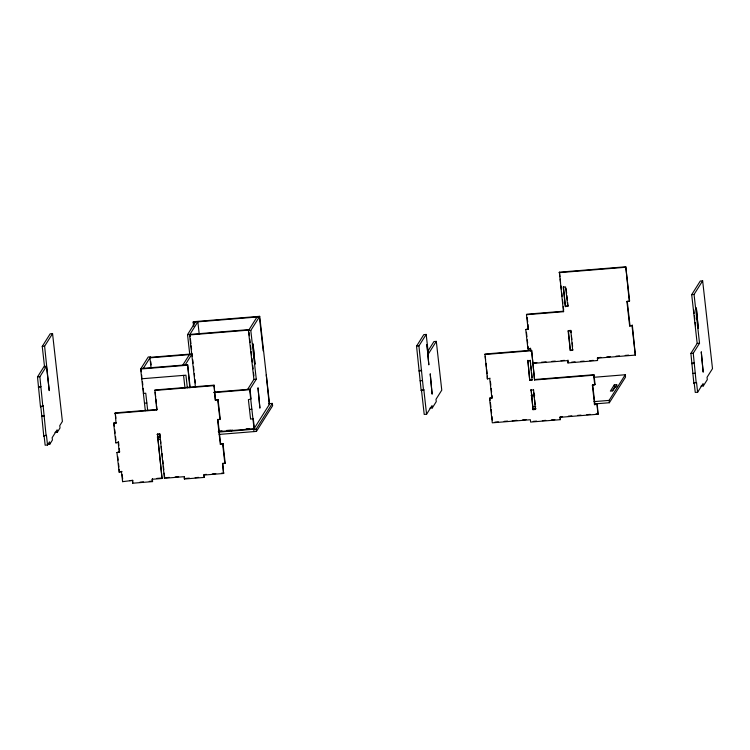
<?xml version="1.0" encoding="UTF-8"?>
<svg xmlns="http://www.w3.org/2000/svg" width="750" height="750" viewBox="0 0 750 750"><rect width="100%" height="100%" fill="white"/><g stroke="black" fill="none" stroke-linecap="round" stroke-linejoin="round"><path stroke-width="1.12" d="M44.578 367.2L42.244 346.406L50.184 333.816L52.556 333.619L62.4 421.434L59.756 425.625L60.019 427.969L57.375 432.169L55.003 432.356M40.462 406.688L43.153 405.994L40.462 406.688L37.5 376.913L44.119 366.422L46.481 366.234L49.219 390.619L44.616 346.209L52.556 333.619M42.834 406.5L39.872 376.725L46.481 366.234M43.753 435.956L44.062 435.459L45.159 445.209L47.531 445.022L46.434 435.262L43.753 435.956L40.781 406.191M46.116 435.769L43.153 405.994M47.531 445.022L49.509 441.872L49.772 444.216L47.409 444.403M49.772 444.216L52.425 440.016L52.163 437.672L57.113 429.825L57.375 432.169M145.331 410.756L140.653 369.019L148.228 356.991L150.6 356.803L143.334 368.325M115.838 442.847L118.528 442.144L115.838 442.847L113.653 423.328L116.016 423.141L115.247 412.875L157.059 409.481L156.675 406.041M113.653 423.328L116.334 422.634L116.016 423.141M143.7 392.906L143.381 393.412L145.753 393.216L147.703 410.559M193.397 325.659L193.322 321.713L259.706 316.322L269.559 404.128L253.716 429.253L253.978 431.597M189.722 354.122L187.537 334.613L195.469 322.013M114.928 413.381L156.75 409.988L154.875 389.972L214.059 385.162L215.381 400.303L218.062 399.609L215.7 399.797M195.412 386.916L189.581 334.922L197.841 321.825L199.228 334.209M119.128 472.116L121.809 471.422L119.128 472.116L116.934 452.597L119.616 451.903L119.259 448.65M116.934 452.597L119.616 451.903M182.784 365.119L189.403 354.628M156.75 409.988L157.059 409.481M185.156 364.922L192.094 353.925L150.272 357.328M189.825 387.741L187.622 364.725L140.972 368.512L141.328 371.766M129.478 480.637L132.769 480.375L122.587 481.678L122.906 481.172M132.45 480.881L132.713 483.216L152.438 481.613L152.175 479.278L162.037 478.472L157.434 434.062L159.797 433.875L160.191 437.344M206.503 474.384L204.178 474.572L204.122 477.422L184.397 479.025L184.134 476.681L164.409 478.284L159.797 433.875M132.713 483.216L132.769 480.375M152.175 479.278L152.494 478.772L152.438 481.613M215.381 400.303L214.059 385.162M247.622 389.391L253.903 379.425L248.438 330.637L257.025 317.016M218.259 431.634L254.044 428.728L249.666 389.7L256.275 379.228L250.8 330.45L259.706 316.322M162.037 478.472L157.434 434.062M164.409 478.284L164.728 477.778M220.303 444.206L222.984 443.512L220.303 444.206L217.566 419.812L220.256 419.119L218.062 399.609M263.531 350.466L263.222 350.972L259.387 316.828L193.003 322.219M184.397 479.025L184.537 476.953M266.269 374.859L269.241 404.634M204.122 477.422L204.178 474.572M231.619 431.044L232.266 430.022M203.859 475.078L223.584 473.475L222.497 463.716L225.178 463.022L222.984 443.512M222.497 463.716L225.178 463.022M223.584 473.475L222.806 463.219M219.122 434.428L256.444 431.391L256.181 429.056L272.353 403.406L268.856 403.688M256.444 431.391L272.616 405.75L272.353 403.406M421.163 390.544L423.844 389.85L421.163 390.544L416.55 346.134L423.816 334.613L426.188 334.425L428.372 353.934L436.303 341.363L433.931 341.559L427.838 351.225M423.525 390.356L418.922 345.947L426.188 334.425M421.472 390.038L424.209 414.431L426.581 414.244L432.028 405.591L432.291 407.934L429.928 408.122M432.291 407.934L436.266 401.634L436.003 399.3L441.769 390.15L436.303 341.363M490.05 378.225L487.369 378.919L484.95 354.019L531.6 350.231L534.572 380.006L593.653 375.206L593.972 374.709L534.891 379.5M526.472 314.709L526.791 314.203L563.784 311.194L563.466 311.7L526.472 314.709L528.122 329.344L525.75 329.531L527.944 349.05L530.625 348.347L527.944 349.05M487.369 378.919L487.425 376.088M563.466 311.7L559.406 272.175L625.781 266.784L629.616 300.928L626.934 301.622L629.663 326.016L632.353 325.322L629.663 326.016M525.75 329.531L528.431 328.837L527.934 324.337M528.122 329.344L528.431 328.837M562.584 416.634L560.269 416.822L560.222 419.672L530.625 422.072L530.363 419.728L492.291 422.822L489.553 398.428L492.244 397.734L491.981 395.438M489.553 398.428L492.244 397.734M534.572 380.006L531.6 350.231M529.734 380.4L527.869 360.384L529.734 380.4L532.106 380.212L530.231 360.188L530.616 363.637M567.684 302.484L568.069 305.925L565.388 306.619L563.513 286.603M533.016 409.669L531.15 389.653L533.016 409.669L535.388 409.481L535.444 406.678M571.059 332.616L570.806 330.319L572.672 350.334L570.309 350.531L568.116 331.012L570.019 330.384M535.388 409.481L533.513 389.456M570.309 350.531L568.434 330.506M629.297 301.434L625.781 266.784M601.022 357.403L597.562 357.684L597.506 360.525L567.919 362.934L568.237 362.428M626.934 301.622L627.244 301.125L629.981 325.509M560.222 419.672L560.269 416.822M597.506 360.525L597.562 357.684M594.562 404.672L597.253 403.978L594.562 404.672L592.378 385.162L595.059 384.459L593.972 374.709M592.378 385.162L595.059 384.459M614.334 384.816L610.359 391.116L612.731 390.919L616.697 384.619L614.334 384.816L614.597 387.159L612.328 390.759M559.959 417.328L598.031 414.234L597.253 403.978M597.244 358.181L635.316 355.097L632.353 325.322M594.216 403.969L609.356 402.731L609.094 400.397L625.266 374.747L593.812 377.306M609.356 402.731L625.528 377.091L625.266 374.747M693.844 383.166L694.163 382.669L695.259 392.419L697.631 392.231L696.534 382.472L693.844 383.166L690.881 353.4L697.172 343.425L691.697 294.647L700.284 281.025L702.647 280.828L712.5 368.644L707.044 377.288L707.306 379.631L703.341 385.922L700.978 386.119M696.216 382.978L693.253 353.203L699.534 343.238L694.059 294.45L702.647 280.828M697.631 392.231L703.078 383.578L703.341 385.922M559.087 272.672L625.472 267.281M42.244 346.406L44.616 346.209M187.537 334.613L249.084 329.606M189.581 334.922L248.766 330.113M248.438 330.637L250.8 330.45M691.697 294.647L694.059 294.45M565.697 306.122L568.069 305.925M191.775 354.431L149.953 357.825L151.041 367.584M568.116 331.012L570.487 330.825M37.5 376.913L39.872 376.725M416.55 346.134L418.922 345.947M140.653 369.019L187.303 365.231M38.597 386.672L40.959 386.484M38.278 387.178L40.641 386.981M484.631 354.525L531.281 350.738M570.628 350.025L572.991 349.828M253.903 379.425L256.275 379.228M697.172 343.425L699.534 343.238M154.556 390.469L213.741 385.669M527.55 360.891L529.913 360.694M419.288 370.528L421.659 370.331M418.969 371.034L421.341 370.837M533.419 362.887L536.869 362.606M541.481 362.241L546.084 361.866M551.85 361.397L555.3 361.116M561.056 360.647L564.516 360.366M606.788 356.934L610.256 356.653M616.022 356.184L619.481 355.903M625.247 355.434L628.716 355.153M533.1 363.394L567.656 360.591L567.919 362.934M571.65 362.147L575.062 361.875M580.753 361.406L584.166 361.134M589.856 360.675L593.269 360.394M214.05 392.119L249.984 389.194L251.081 398.953L248.4 399.647L250.584 419.166L253.266 418.472L254.362 428.222M690.881 353.4L693.253 353.203M213.759 392.616L249.666 389.7M144.478 403.163L146.85 402.975M420.066 380.784L422.428 380.597M41.878 415.941L44.241 415.753M691.978 363.15L694.341 362.963M41.559 416.447L43.931 416.25M691.659 363.656L694.022 363.459M530.053 379.894L532.425 379.706M249.488 409.406L251.859 409.219M692.756 373.416L695.119 373.219M530.831 390.159L533.194 389.962M614.597 387.159L616.172 387.028M531.15 395.316L534.628 395.034M531.347 395.775L534.637 395.512M157.116 434.569L159.478 434.381M218.578 431.128L222 430.856M226.566 430.481L231.131 430.106M246.197 428.888L249.675 428.606M157.537 436.566L159.844 436.378M157.275 437.081L159.6 436.894M218.841 432.084L256.181 429.056M533.372 406.547L535.706 406.35M593.953 401.625L609.094 400.397M157.537 439.425L159.863 439.237M532.472 408.975L535.969 408.694M533.334 409.163L535.706 408.975M494.916 422.128L498.375 421.847M504.15 421.378L507.609 421.097M512.222 420.722L516.834 420.347M522.609 419.887L526.069 419.606M568.35 416.166L571.809 415.884M577.575 415.416L581.044 415.134M586.809 414.666L590.269 414.384M596.034 413.916L598.35 413.728M533.222 421.388L536.634 421.106M542.325 420.647L545.737 420.366M551.428 419.906L554.85 419.625M156.881 478.416L162.356 477.975M165.881 477.684L169.369 477.403M175.172 476.934L178.65 476.644M212.297 473.916L215.784 473.634M221.588 473.156L223.903 472.969M139.987 482.147L143.475 481.866M149.278 481.397L152.756 481.116M185.878 478.425L189.356 478.144M195.159 477.666L198.637 477.384M693.797 309.9L694.181 313.341M694.444 315.637L694.828 319.088M695.212 322.528L695.597 325.969M632.034 325.828L635.316 355.097M616.697 384.619L616.875 386.184M593.653 375.206L594.741 384.966M596.934 404.475L598.031 414.234M592.697 384.656L594.881 404.166M566.138 288.712L566.653 293.297M566.906 295.594L567.422 300.188M571.444 336.056L571.838 339.497M572.222 342.947L572.606 346.388M567.75 306.431L565.566 286.922L563.194 287.109L565.388 306.619M559.406 272.175L559.922 276.759M560.175 279.056L560.559 282.506M560.953 285.947L561.337 289.387M561.722 292.838L562.106 296.278M562.491 299.719L562.884 303.159M563.269 306.609L563.653 310.05M567.975 360.084L568.144 361.65M527.175 317.578L527.681 322.078M530.306 348.853L530.559 351.103M530.878 365.934L531.394 370.519M531.647 372.816L532.163 377.409M533.897 392.906L534.412 397.5M534.675 399.788L535.191 404.381M526.434 332.278L526.922 336.619M527.288 339.872L527.653 343.125M528.009 346.378L528.253 348.544M490.434 381.666L490.828 385.106M491.213 388.556L491.597 391.997M489.731 378.722L491.925 398.241M485.212 356.344L485.597 359.831M485.991 363.319L486.384 366.797M486.647 369.122L487.162 373.772M489.872 397.931L490.134 400.247M490.397 402.572L490.912 407.222M491.175 409.547L491.569 413.025M491.962 416.512L492.347 420M423.844 389.85L426.581 414.244M249.019 332.362L249.394 335.747M249.778 339.122L250.153 342.497M250.538 345.9L250.922 349.341M251.175 351.637L251.559 355.078M251.953 358.519L252.338 361.969M252.722 365.419L253.116 368.906M253.509 372.394L253.894 375.881M217.744 400.106L219.938 419.625M222.675 444.019L224.859 463.528M217.884 419.316L220.622 443.7M193.453 322.838L193.828 326.212M189.9 334.416L190.162 336.713M190.416 339.009L190.931 343.603M191.184 345.891L191.578 349.341M192.094 353.925L192.347 356.25M192.741 359.738L193.134 363.225M193.519 366.703L193.912 370.191M194.306 373.678L194.569 375.994M194.953 379.472L195.347 382.941M187.622 364.725L190.144 387.244M187.35 387.816L185.934 375.188L141.741 378.778L141.694 375.019M183.562 375.375L184.978 388.003M155.128 392.269L155.644 396.853M155.906 399.15L156.422 403.744M160.444 439.65L160.838 443.119M161.222 446.588L161.616 450.047M162 453.516L162.394 456.984M162.778 460.444L163.172 463.912M163.425 466.228L163.819 469.688M164.203 473.156L164.597 476.625M150.759 361.659L151.116 364.913M142.444 381.647L142.819 385.022M143.194 388.406L143.578 391.781M115.247 412.875L115.847 418.303M118.528 442.144L118.894 445.397M122.175 474.666L122.663 479.006M118.209 442.65L119.306 452.409M121.491 471.919L122.587 481.678M113.972 422.831L114.356 426.272M114.741 429.713L115.125 433.153M115.519 436.603L115.903 440.044M117.769 456.684L118.153 460.134M118.537 463.575L118.922 467.016M119.184 469.312L119.438 471.609M253.087 344.053L254.962 364.069L253.087 344.053M258.019 387.956L259.884 407.972L258.019 387.956M426.947 344.7L428.822 364.716L426.947 344.7M430.228 373.969L432.103 393.994L430.228 373.969M696.356 308.062L698.222 328.078L696.356 308.062M701.278 351.966L703.153 371.981L701.278 351.966"/></g></svg>
